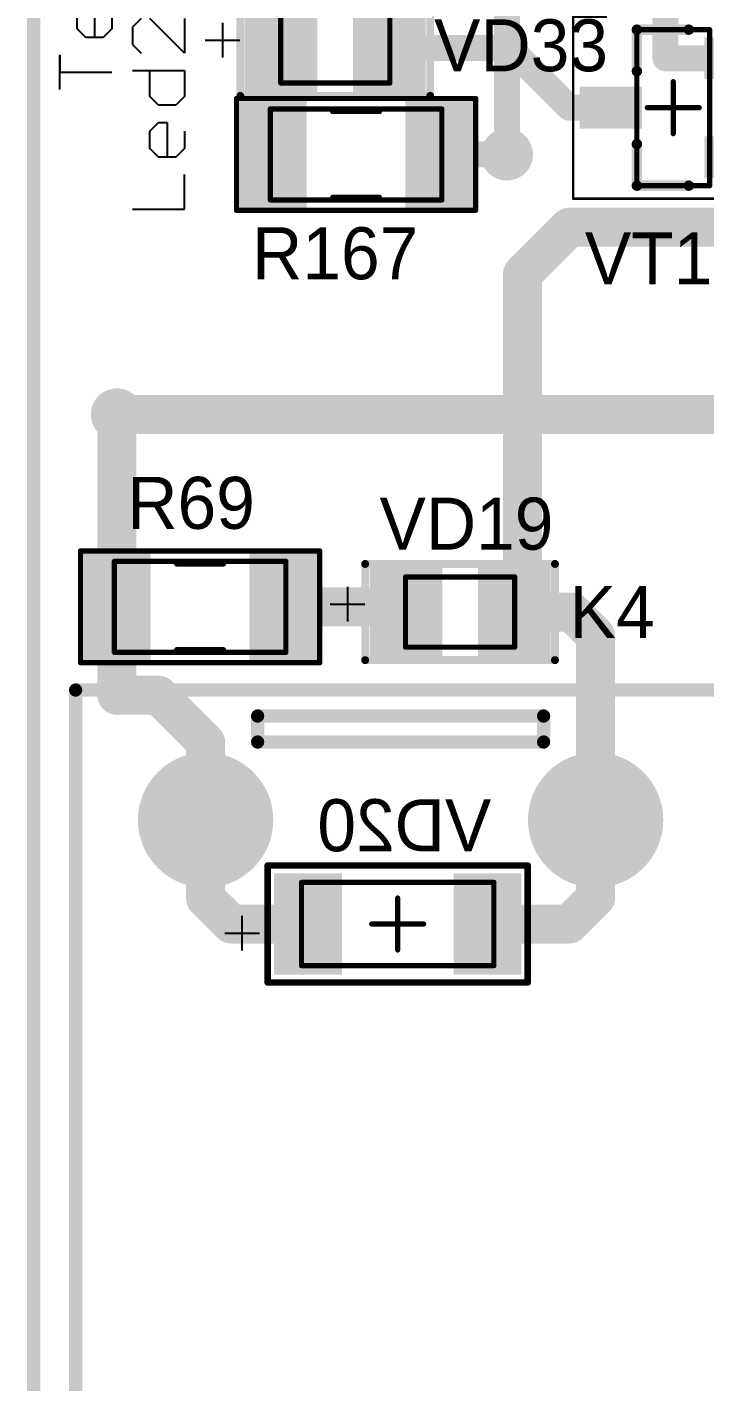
# Model space of a CAD drawing. Header units: millimetres. Extents: x 29 to 180, y 30 to 200.
# Drawn here: x 29.87 to 42.91, y 63.19 to 89.25 of the extents above; entities that cross this region are included whole.
import ezdxf

# ---------------------------------------------------------------- set-up
doc = ezdxf.new("R2010")
doc.units = ezdxf.units.MM
for name, color, linetype in [('BottomLayer', 5, 'Continuous'), ('BottomOverlay', 54, 'Continuous'), ('BottomPaste', 16, 'Continuous'), ('BottomSolder', 6, 'Continuous'), ('Mechanical1', 6, 'Continuous'), ('Mechanical13', 56, 'Continuous'), ('Mechanical15', 56, 'Continuous'), ('MultiLayer', 9, 'Continuous'), ('PadHoleLayer', 156, 'Continuous'), ('TopLayer', 1, 'Continuous'), ('TopOverlay', 2, 'Continuous'), ('TopPaste', 8, 'Continuous'), ('TopSolder', 216, 'Continuous'), ('ViaHoleLayer', 16, 'Continuous')]:
    doc.layers.add(name, color=color, linetype=linetype)

# ---------------------------------------------------------------- blocks, each defined once
blk = doc.blocks.new('G2RL_402')
at = {"layer": 'BottomLayer', "const_width": 1.20000014}
for points in [[(-25.5999996, 0, 1), (-24.400002, 0, 1)], [(-25.5999996, -7.500000239999999, 1), (-24.400002, -7.500000239999999, 1)]]:
    blk.add_lwpolyline(points, format="xyb", close=True, dxfattribs=at)
at = {"layer": 'BottomSolder', "const_width": 1.30160014}
for points in [[(-25.6507996, 0, 1), (-24.349202, 0, 1)], [(-25.6507996, -7.500000239999999, 1), (-24.349202, -7.500000239999999, 1)]]:
    blk.add_lwpolyline(points, format="xyb", close=True, dxfattribs=at)
at = {"layer": 'Mechanical13', "const_width": 0.254}
for points in [[(-27.50000088, -10.00000032), (-27.50000088, 2.50000008)], [(1.49999954, -10.00000032), (-27.50000088, -10.00000032)]]:
    blk.add_lwpolyline(points, dxfattribs=at)
at = {"layer": 'Mechanical13', "const_width": 0.127}
blk.add_lwpolyline([(-27.56350088, -10.00000032, 1), (-27.43650088, -10.00000032, 1)], format="xyb", close=True, dxfattribs=at)
blk.add_lwpolyline([(-27.56350088, -10.00000032, 1), (-27.43650088, -10.00000032, 1)], format="xyb", close=True, dxfattribs=at)
at = {"layer": 'MultiLayer', "const_width": 1.20000014}
blk.add_lwpolyline([(-25.5999996, -7.500000239999999, 1), (-24.400002, -7.500000239999999, 1)], format="xyb", close=True, dxfattribs=at)
at = {"layer": 'PadHoleLayer', "const_width": 0.6499986999999999}
for points in [[(-25.32500142, 0, 1), (-24.67500018, 0, 1)], [(-25.32500142, -7.500000239999999, 1), (-24.67500018, -7.500000239999999, 1)]]:
    blk.add_lwpolyline(points, format="xyb", close=True, dxfattribs=at)
at = {"layer": 'TopLayer', "const_width": 1.20000014}
for points in [[(-25.5999996, 0, 1), (-24.400002, 0, 1)], [(-25.5999996, -7.500000239999999, 1), (-24.400002, -7.500000239999999, 1)]]:
    blk.add_lwpolyline(points, format="xyb", close=True, dxfattribs=at)
at = {"layer": 'TopOverlay', "const_width": 0.254}
for points in [[(-27.50000088, -10.00000032), (-27.50000088, 2.50000008)], [(-26.50000034, -1.00000054), (-26.99999934, -1.00000054)], [(-26.99999934, -6.4999997), (-26.99999934, -1.00000054)], [(-26.50000034, -6.4999997), (-26.50000034, -1.00000054)], [(-26.50000034, -6.4999997), (-26.99999934, -6.4999997)], [(1.49999954, -10.00000032), (-27.50000088, -10.00000032)]]:
    blk.add_lwpolyline(points, dxfattribs=at)
at = {"layer": 'TopOverlay', "const_width": 0.127}
for points in [[(-27.06349934, -1.00000054, 1), (-26.93649934, -1.00000054, 1)], [(-27.06349934, -1.00000054, 1), (-26.93649934, -1.00000054, 1)], [(-26.56350034, -1.00000054, 1), (-26.43650034, -1.00000054, 1)], [(-26.56350034, -1.00000054, 1), (-26.43650034, -1.00000054, 1)], [(-27.06349934, -6.4999997, 1), (-26.93649934, -6.4999997, 1)], [(-27.06349934, -6.4999997, 1), (-26.93649934, -6.4999997, 1)], [(-26.56350034, -6.4999997, 1), (-26.43650034, -6.4999997, 1)], [(-26.56350034, -6.4999997, 1), (-26.43650034, -6.4999997, 1)], [(-27.56350088, -10.00000032, 1), (-27.43650088, -10.00000032, 1)], [(-27.56350088, -10.00000032, 1), (-27.43650088, -10.00000032, 1)]]:
    blk.add_lwpolyline(points, format="xyb", close=True, dxfattribs=at)
at = {"layer": 'TopSolder', "const_width": 1.30160014}
for points in [[(-25.6507996, 0, 1), (-24.349202, 0, 1)], [(-25.6507996, -7.500000239999999, 1), (-24.349202, -7.500000239999999, 1)]]:
    blk.add_lwpolyline(points, format="xyb", close=True, dxfattribs=at)
blk = doc.blocks.new('SMD_R_1206_479')
at = {"layer": 'Mechanical13', "const_width": 0.0999998}
for points in [[(-1.64999924, 0.8749995199999999), (1.65000178, 0.8749995199999999)], [(-1.64999924, -0.8749995199999999), (-1.64999924, 0.8749995199999999)], [(1.65000178, -0.8749995199999999), (1.65000178, 0.8749995199999999)], [(-1.64999924, -0.8749995199999999), (1.65000178, -0.8749995199999999)]]:
    blk.add_lwpolyline(points, dxfattribs=at)
at = {"layer": 'Mechanical13', "const_width": 0.0499999}
for points in [[(-1.67499792, 0.8749995199999999, 1), (-1.62500056, 0.8749995199999999, 1)], [(-1.67499792, 0.8749995199999999, 1), (-1.62500056, 0.8749995199999999, 1)], [(1.6250031, 0.8749995199999999, 1), (1.67500046, 0.8749995199999999, 1)], [(1.6250031, 0.8749995199999999, 1), (1.67500046, 0.8749995199999999, 1)], [(-1.67499792, -0.8749995199999999, 1), (-1.62500056, -0.8749995199999999, 1)], [(-1.67499792, -0.8749995199999999, 1), (-1.62500056, -0.8749995199999999, 1)], [(1.6250031, -0.8749995199999999, 1), (1.67500046, -0.8749995199999999, 1)], [(1.6250031, -0.8749995199999999, 1), (1.67500046, -0.8749995199999999, 1)]]:
    blk.add_lwpolyline(points, format="xyb", close=True, dxfattribs=at)
at = {"layer": 'Mechanical15', "const_width": 0.0499999}
for points in [[(-2.32499916, 1.07499912), (2.30000048, 1.07499912)], [(-2.32499916, -1.07499912), (-2.32499916, 1.07499912)], [(2.30000048, -1.07499912), (2.30000048, 1.07499912)], [(-2.32499916, -1.07499912), (2.30000048, -1.07499912)]]:
    blk.add_lwpolyline(points, dxfattribs=at)
at = {"layer": 'Mechanical15', "const_width": 0.02499868}
for points in [[(-2.3374985, 1.07499912, 1), (-2.31249982, 1.07499912, 1)], [(-2.3374985, 1.07499912, 1), (-2.31249982, 1.07499912, 1)], [(2.28750114, 1.07499912, 1), (2.31249982, 1.07499912, 1)], [(2.28750114, 1.07499912, 1), (2.31249982, 1.07499912, 1)], [(-2.3374985, -1.07499912, 1), (-2.31249982, -1.07499912, 1)], [(-2.3374985, -1.07499912, 1), (-2.31249982, -1.07499912, 1)], [(2.28750114, -1.07499912, 1), (2.31249982, -1.07499912, 1)], [(2.28750114, -1.07499912, 1), (2.31249982, -1.07499912, 1)]]:
    blk.add_lwpolyline(points, format="xyb", close=True, dxfattribs=at)
at = {"layer": 'TopLayer'}
for points in [[(-1.05000044, -0.9249994199999999), (-1.05000044, 0.9249994199999999), (-2.14999824, -0.9249994199999999), (-2.14999824, 0.9249994199999999)], [(2.15000078, -0.9249994199999999), (2.15000078, 0.9249994199999999), (1.05000298, -0.9249994199999999), (1.05000298, 0.9249994199999999)]]:
    blk.add_solid(points, dxfattribs=at)
at = {"layer": 'TopOverlay', "const_width": 0.0999998}
for points in [[(-2.30000048, 1.07499912), (2.30000048, 1.07499912)], [(-2.30000048, -1.07499912), (-2.30000048, 1.07499912)], [(2.30000048, -1.07499912), (2.30000048, 1.07499912)], [(-0.4499991, 0.8249996199999999), (0.45000164, 0.8249996199999999)], [(-0.4499991, -0.8249996199999999), (0.45000164, -0.8249996199999999)], [(-2.30000048, -1.07499912), (2.30000048, -1.07499912)]]:
    blk.add_lwpolyline(points, dxfattribs=at)
at = {"layer": 'TopOverlay', "const_width": 0.0499999}
for points in [[(-2.32499916, 1.07499912, 1), (-2.2750018, 1.07499912, 1)], [(-2.32499916, 1.07499912, 1), (-2.2750018, 1.07499912, 1)], [(2.2750018, 1.07499912, 1), (2.32499916, 1.07499912, 1)], [(2.2750018, 1.07499912, 1), (2.32499916, 1.07499912, 1)], [(-0.47499778, 0.8249996199999999, 1), (-0.42500042, 0.8249996199999999, 1)], [(0.42500296, 0.8249996199999999, 1), (0.47500032, 0.8249996199999999, 1)], [(-0.47499778, -0.8249996199999999, 1), (-0.42500042, -0.8249996199999999, 1)], [(0.42500296, -0.8249996199999999, 1), (0.47500032, -0.8249996199999999, 1)], [(-2.32499916, -1.07499912, 1), (-2.2750018, -1.07499912, 1)], [(-2.32499916, -1.07499912, 1), (-2.2750018, -1.07499912, 1)], [(2.2750018, -1.07499912, 1), (2.32499916, -1.07499912, 1)], [(2.2750018, -1.07499912, 1), (2.32499916, -1.07499912, 1)]]:
    blk.add_lwpolyline(points, format="xyb", close=True, dxfattribs=at)
at = {"layer": 'TopPaste'}
for points in [[(-1.05000044, -0.9249994199999999), (-1.05000044, 0.9249994199999999), (-2.14999824, -0.9249994199999999), (-2.14999824, 0.9249994199999999)], [(2.15000078, -0.9249994199999999), (2.15000078, 0.9249994199999999), (1.05000298, -0.9249994199999999), (1.05000298, 0.9249994199999999)]]:
    blk.add_solid(points, dxfattribs=at)
at = {"layer": 'TopSolder'}
for points in [[(-0.9484004399999999, -1.02659942), (-0.9484004399999999, 1.02659942), (-2.25159824, -1.02659942), (-2.25159824, 1.02659942)], [(2.25160078, -1.02659942), (2.25160078, 1.02659942), (0.9484029799999999, -1.02659942), (0.9484029799999999, 1.02659942)]]:
    blk.add_solid(points, dxfattribs=at)
blk = doc.blocks.new('SMD_R_1206_535')
at = {"layer": 'Mechanical13', "const_width": 0.0999998}
for points in [[(-1.64999924, 0.8749995199999999), (1.65000178, 0.8749995199999999)], [(-1.64999924, -0.8749995199999999), (-1.64999924, 0.8749995199999999)], [(1.65000178, -0.8749995199999999), (1.65000178, 0.8749995199999999)], [(-1.64999924, -0.8749995199999999), (1.65000178, -0.8749995199999999)]]:
    blk.add_lwpolyline(points, dxfattribs=at)
at = {"layer": 'Mechanical13', "const_width": 0.0499999}
for points in [[(-1.67499792, 0.8749995199999999, 1), (-1.62500056, 0.8749995199999999, 1)], [(-1.67499792, 0.8749995199999999, 1), (-1.62500056, 0.8749995199999999, 1)], [(1.6250031, 0.8749995199999999, 1), (1.67500046, 0.8749995199999999, 1)], [(1.6250031, 0.8749995199999999, 1), (1.67500046, 0.8749995199999999, 1)], [(-1.67499792, -0.8749995199999999, 1), (-1.62500056, -0.8749995199999999, 1)], [(-1.67499792, -0.8749995199999999, 1), (-1.62500056, -0.8749995199999999, 1)], [(1.6250031, -0.8749995199999999, 1), (1.67500046, -0.8749995199999999, 1)], [(1.6250031, -0.8749995199999999, 1), (1.67500046, -0.8749995199999999, 1)]]:
    blk.add_lwpolyline(points, format="xyb", close=True, dxfattribs=at)
at = {"layer": 'Mechanical15', "const_width": 0.0499999}
for points in [[(-2.32499916, 1.07499912), (2.30000048, 1.07499912)], [(-2.32499916, -1.07499912), (-2.32499916, 1.07499912)], [(2.30000048, -1.07499912), (2.30000048, 1.07499912)], [(-2.32499916, -1.07499912), (2.30000048, -1.07499912)]]:
    blk.add_lwpolyline(points, dxfattribs=at)
at = {"layer": 'Mechanical15', "const_width": 0.02499868}
for points in [[(-2.3374985, 1.07499912, 1), (-2.31249982, 1.07499912, 1)], [(-2.3374985, 1.07499912, 1), (-2.31249982, 1.07499912, 1)], [(2.28750114, 1.07499912, 1), (2.31249982, 1.07499912, 1)], [(2.28750114, 1.07499912, 1), (2.31249982, 1.07499912, 1)], [(-2.3374985, -1.07499912, 1), (-2.31249982, -1.07499912, 1)], [(-2.3374985, -1.07499912, 1), (-2.31249982, -1.07499912, 1)], [(2.28750114, -1.07499912, 1), (2.31249982, -1.07499912, 1)], [(2.28750114, -1.07499912, 1), (2.31249982, -1.07499912, 1)]]:
    blk.add_lwpolyline(points, format="xyb", close=True, dxfattribs=at)
at = {"layer": 'TopLayer'}
for points in [[(-1.05000044, -0.9249994199999999), (-1.05000044, 0.9249994199999999), (-2.14999824, -0.9249994199999999), (-2.14999824, 0.9249994199999999)], [(2.15000078, -0.9249994199999999), (2.15000078, 0.9249994199999999), (1.05000298, -0.9249994199999999), (1.05000298, 0.9249994199999999)]]:
    blk.add_solid(points, dxfattribs=at)
at = {"layer": 'TopOverlay', "const_width": 0.0999998}
for points in [[(-2.30000048, 1.07499912), (2.30000048, 1.07499912)], [(-2.30000048, -1.07499912), (-2.30000048, 1.07499912)], [(2.30000048, -1.07499912), (2.30000048, 1.07499912)], [(-0.4499991, 0.8249996199999999), (0.45000164, 0.8249996199999999)], [(-0.4499991, -0.8249996199999999), (0.45000164, -0.8249996199999999)], [(-2.30000048, -1.07499912), (2.30000048, -1.07499912)]]:
    blk.add_lwpolyline(points, dxfattribs=at)
at = {"layer": 'TopOverlay', "const_width": 0.0499999}
for points in [[(-2.32499916, 1.07499912, 1), (-2.2750018, 1.07499912, 1)], [(-2.32499916, 1.07499912, 1), (-2.2750018, 1.07499912, 1)], [(2.2750018, 1.07499912, 1), (2.32499916, 1.07499912, 1)], [(2.2750018, 1.07499912, 1), (2.32499916, 1.07499912, 1)], [(-0.47499778, 0.8249996199999999, 1), (-0.42500042, 0.8249996199999999, 1)], [(0.42500296, 0.8249996199999999, 1), (0.47500032, 0.8249996199999999, 1)], [(-0.47499778, -0.8249996199999999, 1), (-0.42500042, -0.8249996199999999, 1)], [(0.42500296, -0.8249996199999999, 1), (0.47500032, -0.8249996199999999, 1)], [(-2.32499916, -1.07499912, 1), (-2.2750018, -1.07499912, 1)], [(-2.32499916, -1.07499912, 1), (-2.2750018, -1.07499912, 1)], [(2.2750018, -1.07499912, 1), (2.32499916, -1.07499912, 1)], [(2.2750018, -1.07499912, 1), (2.32499916, -1.07499912, 1)]]:
    blk.add_lwpolyline(points, format="xyb", close=True, dxfattribs=at)
at = {"layer": 'TopPaste'}
for points in [[(-1.05000044, -0.9249994199999999), (-1.05000044, 0.9249994199999999), (-2.14999824, -0.9249994199999999), (-2.14999824, 0.9249994199999999)], [(2.15000078, -0.9249994199999999), (2.15000078, 0.9249994199999999), (1.05000298, -0.9249994199999999), (1.05000298, 0.9249994199999999)]]:
    blk.add_solid(points, dxfattribs=at)
at = {"layer": 'TopSolder'}
for points in [[(-0.9484004399999999, -1.02659942), (-0.9484004399999999, 1.02659942), (-2.25159824, -1.02659942), (-2.25159824, 1.02659942)], [(2.25160078, -1.02659942), (2.25160078, 1.02659942), (0.9484029799999999, -1.02659942), (0.9484029799999999, 1.02659942)]]:
    blk.add_solid(points, dxfattribs=at)
blk = doc.blocks.new('SMD_LED_LL_GREEN_547')
at = {"layer": 'Mechanical13', "const_width": 0.0999998}
for points in [[(-1.05000044, 0.67499992), (1.05000044, 0.67499992)], [(-1.05000044, -0.67499992), (-1.05000044, 0.67499992)], [(1.05000044, -0.67499992), (1.05000044, 0.67499992)], [(-1.05000044, -0.67499992), (1.05000044, -0.67499992)]]:
    blk.add_lwpolyline(points, dxfattribs=at)
at = {"layer": 'Mechanical13', "const_width": 0.0499999}
for points in [[(-1.07499912, 0.67499992, 1), (-1.02500176, 0.67499992, 1)], [(-1.07499912, 0.67499992, 1), (-1.02500176, 0.67499992, 1)], [(1.02500176, 0.67499992, 1), (1.07499912, 0.67499992, 1)], [(1.02500176, 0.67499992, 1), (1.07499912, 0.67499992, 1)], [(-1.07499912, -0.67499992, 1), (-1.02500176, -0.67499992, 1)], [(-1.07499912, -0.67499992, 1), (-1.02500176, -0.67499992, 1)], [(1.02500176, -0.67499992, 1), (1.07499912, -0.67499992, 1)], [(1.02500176, -0.67499992, 1), (1.07499912, -0.67499992, 1)]]:
    blk.add_lwpolyline(points, format="xyb", close=True, dxfattribs=at)
at = {"layer": 'TopLayer'}
for points in [[(-0.4445, -0.7493), (-0.4445, 0.7493), (-1.6383, -0.7493), (-1.6383, 0.7493)], [(1.6383, -0.7493), (1.6383, 0.7493), (0.4445, -0.7493), (0.4445, 0.7493)]]:
    blk.add_solid(points, dxfattribs=at)
at = {"layer": 'TopOverlay'}
for p, q in [((-2.16677494, 0.48306482), (-2.16677494, -0.18338546)), ((-2.50000008, 0.14983968), (-1.8335498, 0.14983968))]:
    blk.add_line(p, q, dxfattribs=at)
at = {"layer": 'TopOverlay', "const_width": 0.1524}
for points in [[(-1.82500016, -0.9249994199999999), (-1.82500016, 0.9249994199999999)], [(-1.82500016, 0.9249994199999999), (1.82500016, 0.9249994199999999)], [(1.82500016, -0.9249994199999999), (1.82500016, 0.9249994199999999)], [(-1.82500016, -0.9249994199999999), (1.82500016, -0.9249994199999999)]]:
    blk.add_lwpolyline(points, dxfattribs=at)
at = {"layer": 'TopOverlay', "const_width": 0.07619999999999999}
for points in [[(-1.86310016, 0.9249994199999999, 1), (-1.78690016, 0.9249994199999999, 1)], [(-1.86310016, 0.9249994199999999, 1), (-1.78690016, 0.9249994199999999, 1)], [(1.78690016, 0.9249994199999999, 1), (1.86310016, 0.9249994199999999, 1)], [(1.78690016, 0.9249994199999999, 1), (1.86310016, 0.9249994199999999, 1)], [(-1.86310016, -0.9249994199999999, 1), (-1.78690016, -0.9249994199999999, 1)], [(-1.86310016, -0.9249994199999999, 1), (-1.78690016, -0.9249994199999999, 1)], [(1.78690016, -0.9249994199999999, 1), (1.86310016, -0.9249994199999999, 1)], [(1.78690016, -0.9249994199999999, 1), (1.86310016, -0.9249994199999999, 1)]]:
    blk.add_lwpolyline(points, format="xyb", close=True, dxfattribs=at)
at = {"layer": 'TopPaste'}
for points in [[(-0.4445, -0.7493), (-0.4445, 0.7493), (-1.6383, -0.7493), (-1.6383, 0.7493)], [(1.6383, -0.7493), (1.6383, 0.7493), (0.4445, -0.7493), (0.4445, 0.7493)]]:
    blk.add_solid(points, dxfattribs=at)
at = {"layer": 'TopSolder'}
for points in [[(-0.3429, -0.8509), (-0.3429, 0.8509), (-1.7399, -0.8509), (-1.7399, 0.8509)], [(1.7399, -0.8509), (1.7399, 0.8509), (0.3429, -0.8509), (0.3429, 0.8509)]]:
    blk.add_solid(points, dxfattribs=at)
blk = doc.blocks.new('SMD_LED_LL_GREEN_562')
at = {"layer": 'Mechanical13', "const_width": 0.0999998}
for points in [[(-1.05000044, 0.67499992), (1.05000044, 0.67499992)], [(-1.05000044, -0.67499992), (-1.05000044, 0.67499992)], [(1.05000044, -0.67499992), (1.05000044, 0.67499992)], [(-1.05000044, -0.67499992), (1.05000044, -0.67499992)]]:
    blk.add_lwpolyline(points, dxfattribs=at)
at = {"layer": 'Mechanical13', "const_width": 0.0499999}
for points in [[(-1.07499912, 0.67499992, 1), (-1.02500176, 0.67499992, 1)], [(-1.07499912, 0.67499992, 1), (-1.02500176, 0.67499992, 1)], [(1.02500176, 0.67499992, 1), (1.07499912, 0.67499992, 1)], [(1.02500176, 0.67499992, 1), (1.07499912, 0.67499992, 1)], [(-1.07499912, -0.67499992, 1), (-1.02500176, -0.67499992, 1)], [(-1.07499912, -0.67499992, 1), (-1.02500176, -0.67499992, 1)], [(1.02500176, -0.67499992, 1), (1.07499912, -0.67499992, 1)], [(1.02500176, -0.67499992, 1), (1.07499912, -0.67499992, 1)]]:
    blk.add_lwpolyline(points, format="xyb", close=True, dxfattribs=at)
at = {"layer": 'TopLayer'}
for points in [[(-0.4445, -0.7493), (-0.4445, 0.7493), (-1.6383, -0.7493), (-1.6383, 0.7493)], [(1.6383, -0.7493), (1.6383, 0.7493), (0.4445, -0.7493), (0.4445, 0.7493)]]:
    blk.add_solid(points, dxfattribs=at)
at = {"layer": 'TopOverlay'}
for p, q in [((-2.16677494, 0.48306482), (-2.16677494, -0.18338546)), ((-2.50000008, 0.14983968), (-1.8335498, 0.14983968))]:
    blk.add_line(p, q, dxfattribs=at)
at = {"layer": 'TopOverlay', "const_width": 0.1524}
for points in [[(-1.82500016, -0.9249994199999999), (-1.82500016, 0.9249994199999999)], [(-1.82500016, 0.9249994199999999), (1.82500016, 0.9249994199999999)], [(1.82500016, -0.9249994199999999), (1.82500016, 0.9249994199999999)], [(-1.82500016, -0.9249994199999999), (1.82500016, -0.9249994199999999)]]:
    blk.add_lwpolyline(points, dxfattribs=at)
at = {"layer": 'TopOverlay', "const_width": 0.07619999999999999}
for points in [[(-1.86310016, 0.9249994199999999, 1), (-1.78690016, 0.9249994199999999, 1)], [(-1.86310016, 0.9249994199999999, 1), (-1.78690016, 0.9249994199999999, 1)], [(1.78690016, 0.9249994199999999, 1), (1.86310016, 0.9249994199999999, 1)], [(1.78690016, 0.9249994199999999, 1), (1.86310016, 0.9249994199999999, 1)], [(-1.86310016, -0.9249994199999999, 1), (-1.78690016, -0.9249994199999999, 1)], [(-1.86310016, -0.9249994199999999, 1), (-1.78690016, -0.9249994199999999, 1)], [(1.78690016, -0.9249994199999999, 1), (1.86310016, -0.9249994199999999, 1)], [(1.78690016, -0.9249994199999999, 1), (1.86310016, -0.9249994199999999, 1)]]:
    blk.add_lwpolyline(points, format="xyb", close=True, dxfattribs=at)
at = {"layer": 'TopPaste'}
for points in [[(-0.4445, -0.7493), (-0.4445, 0.7493), (-1.6383, -0.7493), (-1.6383, 0.7493)], [(1.6383, -0.7493), (1.6383, 0.7493), (0.4445, -0.7493), (0.4445, 0.7493)]]:
    blk.add_solid(points, dxfattribs=at)
at = {"layer": 'TopSolder'}
for points in [[(-0.3429, -0.8509), (-0.3429, 0.8509), (-1.7399, -0.8509), (-1.7399, 0.8509)], [(1.7399, -0.8509), (1.7399, 0.8509), (0.3429, -0.8509), (0.3429, 0.8509)]]:
    blk.add_solid(points, dxfattribs=at)
blk = doc.blocks.new('SOD80C_B_563')
at = {"layer": 'BottomLayer'}
for points in [[(-2.27499926, 0.8749995199999999), (-2.27499926, -0.8749995199999999), (-1.17500146, 0.8749995199999999), (-1.17500146, -0.8749995199999999)], [(1.17500146, 0.8749995199999999), (1.17500146, -0.8749995199999999), (2.27499926, 0.8749995199999999), (2.27499926, -0.8749995199999999)]]:
    blk.add_solid(points, dxfattribs=at)
at = {"layer": 'BottomOverlay'}
for p, q in [((2.99177456, 0.5080635), (2.99177456, -0.15838678)), ((3.3249997, 0.17483836), (2.65854942, 0.17483836))]:
    blk.add_line(p, q, dxfattribs=at)
at = {"layer": 'BottomOverlay', "const_width": 0.127}
for points in [[(2.50000008, 1.12499902), (-2.50000008, 1.12499902)], [(-2.50000008, 1.12499902), (-2.50000008, -1.12499902)], [(2.50000008, 1.12499902), (2.50000008, -1.12499902)], [(2.50000008, -1.12499902), (-2.50000008, -1.12499902)]]:
    blk.add_lwpolyline(points, dxfattribs=at)
at = {"layer": 'BottomOverlay', "const_width": 0.0635}
for points in [[(-2.53175008, 1.12499902, 1), (-2.46825008, 1.12499902, 1)], [(-2.53175008, 1.12499902, 1), (-2.46825008, 1.12499902, 1)], [(2.46825008, 1.12499902, 1), (2.53175008, 1.12499902, 1)], [(2.46825008, 1.12499902, 1), (2.53175008, 1.12499902, 1)], [(-2.53175008, -1.12499902, 1), (-2.46825008, -1.12499902, 1)], [(-2.53175008, -1.12499902, 1), (-2.46825008, -1.12499902, 1)], [(2.46825008, -1.12499902, 1), (2.53175008, -1.12499902, 1)], [(2.46825008, -1.12499902, 1), (2.53175008, -1.12499902, 1)]]:
    blk.add_lwpolyline(points, format="xyb", close=True, dxfattribs=at)
at = {"layer": 'BottomPaste'}
for points in [[(-2.27499926, 0.8749995199999999), (-2.27499926, -0.8749995199999999), (-1.17500146, 0.8749995199999999), (-1.17500146, -0.8749995199999999)], [(1.17500146, 0.8749995199999999), (1.17500146, -0.8749995199999999), (2.27499926, 0.8749995199999999), (2.27499926, -0.8749995199999999)]]:
    blk.add_solid(points, dxfattribs=at)
at = {"layer": 'BottomSolder'}
for points in [[(-2.37659926, 0.9765995199999999), (-2.37659926, -0.9765995199999999), (-1.07340146, 0.9765995199999999), (-1.07340146, -0.9765995199999999)], [(1.07340146, 0.9765995199999999), (1.07340146, -0.9765995199999999), (2.37659926, 0.9765995199999999), (2.37659926, -0.9765995199999999)]]:
    blk.add_solid(points, dxfattribs=at)
at = {"layer": 'Mechanical13', "const_width": 0.0999998}
for points in [[(1.84999884, 0.80000094), (-1.85000138, 0.80000094)], [(-1.85000138, 0.80000094), (-1.85000138, -0.7999984)], [(1.84999884, 0.80000094), (1.84999884, -0.7999984)], [(1.84999884, -0.7999984), (-1.85000138, -0.7999984)]]:
    blk.add_lwpolyline(points, dxfattribs=at)
at = {"layer": 'Mechanical13', "const_width": 0.0499999}
for points in [[(-1.87500006, 0.80000094, 1), (-1.8250027, 0.80000094, 1)], [(-1.87500006, 0.80000094, 1), (-1.8250027, 0.80000094, 1)], [(1.82500016, 0.80000094, 1), (1.87499752, 0.80000094, 1)], [(1.82500016, 0.80000094, 1), (1.87499752, 0.80000094, 1)], [(-1.87500006, -0.7999984, 1), (-1.8250027, -0.7999984, 1)], [(-1.87500006, -0.7999984, 1), (-1.8250027, -0.7999984, 1)], [(1.82500016, -0.7999984, 1), (1.87499752, -0.7999984, 1)], [(1.82500016, -0.7999984, 1), (1.87499752, -0.7999984, 1)]]:
    blk.add_lwpolyline(points, format="xyb", close=True, dxfattribs=at)
at = {"layer": 'Mechanical15'}
for points, const_width in [([(2.50000008, 1.12500156), (-2.50000008, 1.12500156)], 0.0499999), ([(-2.50000008, 1.12500156), (-2.50000008, -1.12499902)], 0.0499999), ([(2.50000008, 1.12500156), (2.50000008, -1.12499902)], 0.0499999), ([(0, 0.50000154), (0, -0.499999)], 0.0999998), ([(0.499999, 0), (-0.50000154, 0)], 0.0999998), ([(2.50000008, -1.12499902), (-2.50000008, -1.12499902)], 0.0499999)]:
    blk.add_lwpolyline(points, dxfattribs=dict(at, const_width=const_width))
for points, const_width in [([(-2.51249942, 1.12500156, 1), (-2.48750074, 1.12500156, 1)], 0.02499868), ([(-2.51249942, 1.12500156, 1), (-2.48750074, 1.12500156, 1)], 0.02499868), ([(2.48750074, 1.12500156, 1), (2.51249942, 1.12500156, 1)], 0.02499868), ([(2.48750074, 1.12500156, 1), (2.51249942, 1.12500156, 1)], 0.02499868), ([(-0.02499868, 0.50000154, 1), (0.02499868, 0.50000154, 1)], 0.0499999), ([(-0.52500022, 0, 1), (-0.47500286, 0, 1)], 0.0499999), ([(0.47500032, 0, 1), (0.52499768, 0, 1)], 0.0499999), ([(-0.02499868, -0.499999, 1), (0.02499868, -0.499999, 1)], 0.0499999), ([(-2.51249942, -1.12499902, 1), (-2.48750074, -1.12499902, 1)], 0.02499868), ([(-2.51249942, -1.12499902, 1), (-2.48750074, -1.12499902, 1)], 0.02499868), ([(2.48750074, -1.12499902, 1), (2.51249942, -1.12499902, 1)], 0.02499868), ([(2.48750074, -1.12499902, 1), (2.51249942, -1.12499902, 1)], 0.02499868)]:
    blk.add_lwpolyline(points, format="xyb", close=True, dxfattribs=dict(at, const_width=const_width))
blk = doc.blocks.new('SOT23_3_580')
at = {"layer": 'Mechanical13', "const_width": 0.0999998}
for points in [[(0.6999985999999999, 1.49999954), (-0.7000011399999999, 1.49999954)], [(-0.7000011399999999, 1.49999954), (-0.7000011399999999, -1.49999954)], [(0.6999985999999999, 1.49999954), (0.6999985999999999, -1.49999954)], [(0.6999985999999999, -1.49999954), (-0.7000011399999999, -1.49999954)]]:
    blk.add_lwpolyline(points, dxfattribs=at)
at = {"layer": 'Mechanical13', "const_width": 0.0499999}
for points in [[(-0.72499982, 1.49999954, 1), (-0.67500246, 1.49999954, 1)], [(-0.72499982, 1.49999954, 1), (-0.67500246, 1.49999954, 1)], [(0.67499992, 1.49999954, 1), (0.72499728, 1.49999954, 1)], [(0.67499992, 1.49999954, 1), (0.72499728, 1.49999954, 1)], [(-0.72499982, -1.49999954, 1), (-0.67500246, -1.49999954, 1)], [(-0.72499982, -1.49999954, 1), (-0.67500246, -1.49999954, 1)], [(0.67499992, -1.49999954, 1), (0.72499728, -1.49999954, 1)], [(0.67499992, -1.49999954, 1), (0.72499728, -1.49999954, 1)]]:
    blk.add_lwpolyline(points, format="xyb", close=True, dxfattribs=at)
at = {"layer": 'Mechanical15'}
for points, const_width in [([(1.92499996, 1.75000158), (-1.92499996, 1.75000158)], 0.0499999), ([(-1.92499996, 1.75000158), (-1.92499996, -1.74999904)], 0.0499999), ([(1.92499996, 1.75000158), (1.92499996, -1.74999904)], 0.0499999), ([(0, 0.50000154), (0, -0.499999)], 0.0999998), ([(0.499999, 0), (-0.499999, 0)], 0.0999998), ([(1.92499996, -1.74999904), (-1.92499996, -1.74999904)], 0.0499999)]:
    blk.add_lwpolyline(points, dxfattribs=dict(at, const_width=const_width))
for points, const_width in [([(-1.9374993, 1.75000158, 1), (-1.91250062, 1.75000158, 1)], 0.02499868), ([(-1.9374993, 1.75000158, 1), (-1.91250062, 1.75000158, 1)], 0.02499868), ([(1.91250062, 1.75000158, 1), (1.9374993, 1.75000158, 1)], 0.02499868), ([(1.91250062, 1.75000158, 1), (1.9374993, 1.75000158, 1)], 0.02499868), ([(-0.02499868, 0.50000154, 1), (0.02499868, 0.50000154, 1)], 0.0499999), ([(-0.52499768, 0, 1), (-0.47500032, 0, 1)], 0.0499999), ([(0.47500032, 0, 1), (0.52499768, 0, 1)], 0.0499999), ([(-0.02499868, -0.499999, 1), (0.02499868, -0.499999, 1)], 0.0499999), ([(-1.9374993, -1.74999904, 1), (-1.91250062, -1.74999904, 1)], 0.02499868), ([(-1.9374993, -1.74999904, 1), (-1.91250062, -1.74999904, 1)], 0.02499868), ([(1.91250062, -1.74999904, 1), (1.9374993, -1.74999904, 1)], 0.02499868), ([(1.91250062, -1.74999904, 1), (1.9374993, -1.74999904, 1)], 0.02499868)]:
    blk.add_lwpolyline(points, format="xyb", close=True, dxfattribs=dict(at, const_width=const_width))
at = {"layer": 'TopLayer'}
for points in [[(-0.7000011399999999, 0.6500012399999999), (-0.7000011399999999, 1.25000004), (-1.69999914, 0.6500012399999999), (-1.69999914, 1.25000004)], [(1.69999914, -0.2999994), (1.69999914, 0.2999994), (0.7000011399999999, -0.2999994), (0.7000011399999999, 0.2999994)], [(-0.7000011399999999, -1.2499975), (-0.7000011399999999, -0.6499986999999999), (-1.69999914, -1.2499975), (-1.69999914, -0.6499986999999999)]]:
    blk.add_solid(points, dxfattribs=at)
at = {"layer": 'TopOverlay'}
for points, const_width in [([(-1.07499912, 1.80000148, 1), (-1.32500116, 1.80000148, 1)], 0.2499995), ([(-1.3875004, 1.80000148, 1), (-1.26250192, 1.80000148, 1)], 0.12499848), ([(-1.13749836, 1.80000148, 1), (-1.01249988, 1.80000148, 1)], 0.12499848), ([(-0.3499993, 1.49999954, 1), (-0.2499995, 1.49999954, 1)], 0.0999998), ([(0.6499986999999999, 1.49999954, 1), (0.7499985, 1.49999954, 1)], 0.0999998), ([(0.6499986999999999, 1.49999954, 1), (0.7499985, 1.49999954, 1)], 0.0999998), ([(0.6499986999999999, 0.7000011399999999, 1), (0.7499985, 0.7000011399999999, 1)], 0.0999998), ([(0.6499986999999999, -0.6999985999999999, 1), (0.7499985, -0.6999985999999999, 1)], 0.0999998), ([(-0.3499993, -1.49999954, 1), (-0.2499995, -1.49999954, 1)], 0.0999998), ([(0.6499986999999999, -1.49999954, 1), (0.7499985, -1.49999954, 1)], 0.0999998), ([(0.6499986999999999, -1.49999954, 1), (0.7499985, -1.49999954, 1)], 0.0999998)]:
    blk.add_lwpolyline(points, format="xyb", close=True, dxfattribs=dict(at, const_width=const_width))
at = {"layer": 'TopOverlay', "const_width": 0.1999996}
for points in [[(0.6999985999999999, 1.49999954), (-0.2999994, 1.49999954)], [(0.6999985999999999, 1.49999954), (0.6999985999999999, 0.7000011399999999)], [(0.6999985999999999, -0.6999985999999999), (0.6999985999999999, -1.49999954)], [(0.6999985999999999, -1.49999954), (-0.2999994, -1.49999954)]]:
    blk.add_lwpolyline(points, dxfattribs=at)
at = {"layer": 'TopPaste'}
for points in [[(-0.7000011399999999, 0.6500012399999999), (-0.7000011399999999, 1.25000004), (-1.69999914, 0.6500012399999999), (-1.69999914, 1.25000004)], [(1.69999914, -0.2999994), (1.69999914, 0.2999994), (0.7000011399999999, -0.2999994), (0.7000011399999999, 0.2999994)], [(-0.7000011399999999, -1.2499975), (-0.7000011399999999, -0.6499986999999999), (-1.69999914, -1.2499975), (-1.69999914, -0.6499986999999999)]]:
    blk.add_solid(points, dxfattribs=at)
at = {"layer": 'TopSolder'}
for points in [[(-0.59840114, 0.54840124), (-0.59840114, 1.35160004), (-1.80159914, 0.54840124), (-1.80159914, 1.35160004)], [(1.80159914, -0.4015994), (1.80159914, 0.4015994), (0.59840114, -0.4015994), (0.59840114, 0.4015994)], [(-0.59840114, -1.3515975), (-0.59840114, -0.5483987), (-1.80159914, -1.3515975), (-1.80159914, -0.5483987)]]:
    blk.add_solid(points, dxfattribs=at)

msp = doc.modelspace()

# ---------------------------------------------------------------- linework, layer by layer
at = {"layer": 'BottomLayer'}
for points, const_width in [([(39.10000054, 86.80000165999999), (39.10000054, 92.79999982)], 0.499999), ([(31.6000003, 81.8000015), (60.40000112, 81.8000015)], 0.75000104), ([(33.30622244, 72.49377932), (33.30622244, 74.00000186)], 0.75000104), ([(40.80622268, 72.50622278), (40.80622268, 74.00000186)], 0.75000104), ([(33.30622244, 72.49377932), (33.80000098, 72.00000078)], 0.75000104), ([(40.30000068, 72.00000078), (40.80622268, 72.50622278)], 0.75000104), ([(33.80000098, 72.00000078), (35.27500183999999, 72.00000078)], 0.75000104), ([(38.72500256, 72.00000078), (40.30000068, 72.00000078)], 0.75000104)]:
    msp.add_lwpolyline(points, dxfattribs=dict(at, const_width=const_width))
for points, const_width in [([(38.90000094, 86.80000165999999, 1), (39.30000013999999, 86.80000165999999, 1)], 0.3999992), ([(38.97500206, 86.80000165999999, 1), (39.22499902, 86.80000165999999, 1)], 0.2499995), ([(31.4000007, 81.8000015, 1), (31.7999999, 81.8000015, 1)], 0.3999992), ([(31.41250004, 81.8000015, 1), (31.78750056, 81.8000015, 1)], 0.37500052), ([(33.11872218, 74.00000186, 1), (33.4937227, 74.00000186, 1)], 0.37500052), ([(40.61872242, 74.00000186, 1), (40.99372294, 74.00000186, 1)], 0.37500052), ([(33.11872218, 72.49377932, 1), (33.4937227, 72.49377932, 1)], 0.37500052), ([(33.11872218, 72.49377932, 1), (33.4937227, 72.49377932, 1)], 0.37500052), ([(40.61872242, 72.50622278, 1), (40.99372294, 72.50622278, 1)], 0.37500052), ([(40.61872242, 72.50622278, 1), (40.99372294, 72.50622278, 1)], 0.37500052), ([(33.61250072, 72.00000078, 1), (33.98750124, 72.00000078, 1)], 0.37500052), ([(33.61250072, 72.00000078, 1), (33.98750124, 72.00000078, 1)], 0.37500052), ([(35.08750158, 72.00000078, 1), (35.46250209999999, 72.00000078, 1)], 0.37500052), ([(38.5375023, 72.00000078, 1), (38.91250282, 72.00000078, 1)], 0.37500052), ([(40.11250042, 72.00000078, 1), (40.48750094, 72.00000078, 1)], 0.37500052), ([(40.11250042, 72.00000078, 1), (40.48750094, 72.00000078, 1)], 0.37500052)]:
    msp.add_lwpolyline(points, format="xyb", close=True, dxfattribs=dict(at, const_width=const_width))
at = {"layer": 'BottomSolder', "const_width": 0.5015992}
for points in [[(38.84920094, 86.80000165999999, 1), (39.35080014, 86.80000165999999, 1)], [(31.3492007, 81.8000015, 1), (31.8507999, 81.8000015, 1)]]:
    msp.add_lwpolyline(points, format="xyb", close=True, dxfattribs=at)
at = {"layer": 'Mechanical1', "const_width": 0.254}
msp.add_lwpolyline([(30.00000096, 30.00000096), (30.00000096, 200.00000132)], dxfattribs=at)
at = {"layer": 'MultiLayer', "const_width": 0.3999992}
for points in [[(38.90000094, 86.80000165999999, 1), (39.30000013999999, 86.80000165999999, 1)], [(31.4000007, 81.8000015, 1), (31.7999999, 81.8000015, 1)]]:
    msp.add_lwpolyline(points, format="xyb", close=True, dxfattribs=at)
at = {"layer": 'TopLayer'}
for points, const_width in [([(42.15000206, 88.65000049999999), (42.15000206, 92.35000072)], 0.499999), ([(34.60000192, 88.69140503999999), (34.75859952, 88.85000264)], 0.499999), ([(34.60000192, 86.80000165999999), (34.60000192, 88.69140503999999)], 0.499999), ([(36.84139952, 88.85000264), (39.15000044, 88.85000264)], 0.499999), ([(39.15000044, 88.85000264), (40.30000068, 87.70000239999999)], 0.499999), ([(42.15000206, 88.65000049999999), (43.5000019, 88.65000049999999)], 0.499999), ([(40.30000068, 87.70000239999999), (41.10000162, 87.70000239999999)], 0.499999), ([(37.80000314, 86.80000165999999), (39.10000054, 86.80000165999999)], 0.499999), ([(39.39999994, 84.50000118), (40.30000068, 85.40000192)], 0.75000104), ([(40.30000068, 85.40000192), (46.00000198, 85.40000192)], 0.75000104), ([(39.39999994, 78.15860162), (39.39999994, 84.50000118)], 0.75000104), ([(31.6000003, 78.09999873999999), (31.6000003, 81.8000015)], 0.75000104), ([(31.6000003, 78.09999873999999), (31.60000284, 78.10000128)], 0.75000104), ([(31.6000003, 76.40000214), (31.6000003, 78.09999873999999)], 0.75000104), ([(34.80000406, 78.10000128), (37.0586, 78.10000128)], 0.75000104), ([(37.0586, 78.10000128), (37.1585998, 78.00000148)], 0.75000104), ([(39.2413998, 78.00000148), (39.39999994, 78.15860162)], 0.75000104), ([(39.2413998, 78.00000148), (40.35000058, 78.00000148)], 0.75000104), ([(40.35000058, 78.00000148), (40.80622268, 77.54377937999999)], 0.75000104), ([(40.80622268, 74.00000186), (40.80622268, 77.54377937999999)], 0.75000104), ([(31.6000003, 76.40000214), (32.3999987, 76.40000214)], 0.75000104), ([(32.3999987, 76.40000214), (33.30622244, 75.4937784)], 0.75000104), ([(33.30622244, 74.00000186), (33.30622244, 75.4937784)], 0.75000104)]:
    msp.add_lwpolyline(points, dxfattribs=dict(at, const_width=const_width))
for points, const_width in [([(34.47500343999999, 88.69140503999999, 1), (34.7250004, 88.69140503999999, 1)], 0.2499995), ([(34.47500343999999, 88.69140503999999, 1), (34.7250004, 88.69140503999999, 1)], 0.2499995), ([(34.63360103999999, 88.85000264, 1), (34.883598, 88.85000264, 1)], 0.2499995), ([(36.71640104, 88.85000264, 1), (36.966398, 88.85000264, 1)], 0.2499995), ([(39.02500196, 88.85000264, 1), (39.27499891999999, 88.85000264, 1)], 0.2499995), ([(39.02500196, 88.85000264, 1), (39.27499891999999, 88.85000264, 1)], 0.2499995), ([(42.02500358, 88.65000049999999, 1), (42.27500054, 88.65000049999999, 1)], 0.2499995), ([(42.02500358, 88.65000049999999, 1), (42.27500054, 88.65000049999999, 1)], 0.2499995), ([(40.17500219999999, 87.70000239999999, 1), (40.42499916, 87.70000239999999, 1)], 0.2499995), ([(40.17500219999999, 87.70000239999999, 1), (40.42499916, 87.70000239999999, 1)], 0.2499995), ([(40.97500314, 87.70000239999999, 1), (41.2250001, 87.70000239999999, 1)], 0.2499995), ([(34.47500343999999, 86.80000165999999, 1), (34.7250004, 86.80000165999999, 1)], 0.2499995), ([(37.67500466, 86.80000165999999, 1), (37.92500162, 86.80000165999999, 1)], 0.2499995), ([(38.90000094, 86.80000165999999, 1), (39.30000013999999, 86.80000165999999, 1)], 0.3999992), ([(38.97500206, 86.80000165999999, 1), (39.22499902, 86.80000165999999, 1)], 0.2499995), ([(40.11250042, 85.40000192, 1), (40.48750094, 85.40000192, 1)], 0.37500052), ([(40.11250042, 85.40000192, 1), (40.48750094, 85.40000192, 1)], 0.37500052), ([(39.21249968, 84.50000118, 1), (39.5875002, 84.50000118, 1)], 0.37500052), ([(39.21249968, 84.50000118, 1), (39.5875002, 84.50000118, 1)], 0.37500052), ([(31.4000007, 81.8000015, 1), (31.7999999, 81.8000015, 1)], 0.3999992), ([(31.41250004, 81.8000015, 1), (31.78750056, 81.8000015, 1)], 0.37500052), ([(31.41250004, 78.09999873999999, 1), (31.78750056, 78.09999873999999, 1)], 0.37500052), ([(31.41250004, 78.09999873999999, 1), (31.78750056, 78.09999873999999, 1)], 0.37500052), ([(31.41250004, 78.09999873999999, 1), (31.78750056, 78.09999873999999, 1)], 0.37500052), ([(31.41250258, 78.10000128, 1), (31.7875031, 78.10000128, 1)], 0.37500052), ([(34.6125038, 78.10000128, 1), (34.98750432, 78.10000128, 1)], 0.37500052), ([(36.87109974, 78.10000128, 1), (37.24610026, 78.10000128, 1)], 0.37500052), ([(36.87109974, 78.10000128, 1), (37.24610026, 78.10000128, 1)], 0.37500052), ([(39.21249968, 78.15860162, 1), (39.5875002, 78.15860162, 1)], 0.37500052), ([(39.21249968, 78.15860162, 1), (39.5875002, 78.15860162, 1)], 0.37500052), ([(36.97109954, 78.00000148, 1), (37.34610006, 78.00000148, 1)], 0.37500052), ([(39.05389954, 78.00000148, 1), (39.42890006, 78.00000148, 1)], 0.37500052), ([(39.05389954, 78.00000148, 1), (39.42890006, 78.00000148, 1)], 0.37500052), ([(40.16250032, 78.00000148, 1), (40.53750084, 78.00000148, 1)], 0.37500052), ([(40.16250032, 78.00000148, 1), (40.53750084, 78.00000148, 1)], 0.37500052), ([(40.61872242, 77.54377937999999, 1), (40.99372294, 77.54377937999999, 1)], 0.37500052), ([(40.61872242, 77.54377937999999, 1), (40.99372294, 77.54377937999999, 1)], 0.37500052), ([(31.41250004, 76.40000214, 1), (31.78750056, 76.40000214, 1)], 0.37500052), ([(31.41250004, 76.40000214, 1), (31.78750056, 76.40000214, 1)], 0.37500052), ([(32.21249844, 76.40000214, 1), (32.58749896, 76.40000214, 1)], 0.37500052), ([(32.21249844, 76.40000214, 1), (32.58749896, 76.40000214, 1)], 0.37500052), ([(33.11872218, 75.4937784, 1), (33.4937227, 75.4937784, 1)], 0.37500052), ([(33.11872218, 75.4937784, 1), (33.4937227, 75.4937784, 1)], 0.37500052), ([(33.11872218, 74.00000186, 1), (33.4937227, 74.00000186, 1)], 0.37500052), ([(40.61872242, 74.00000186, 1), (40.99372294, 74.00000186, 1)], 0.37500052)]:
    msp.add_lwpolyline(points, format="xyb", close=True, dxfattribs=dict(at, const_width=const_width))
at = {"layer": 'TopOverlay'}
for p, q in [((31.16677536, 89.71613248), (31.16677536, 89.04968219999999)), ((30.83355022, 89.21629603999999), (30.83355022, 89.54952118)), ((31.5000005, 89.54952118), (31.5000005, 89.21629603999999)), ((32.06693612, 89.41548791999999), (31.90032228, 89.24887661999999)), ((32.90000024, 88.74903764), (32.23354996, 89.41548791999999)), ((32.90000024, 89.41548791999999), (32.90000024, 88.74903764)), ((31.00016152, 89.04968219999999), (30.83355022, 89.21629603999999)), ((31.5000005, 89.21629603999999), (31.33338666, 89.04968219999999)), ((31.90032228, 89.24887661999999), (31.90032228, 88.91565148)), ((31.33338666, 89.04968219999999), (31.00016152, 89.04968219999999)), ((31.90032228, 88.91565148), (32.06693612, 88.74903764)), ((30.50032254, 88.05000423999999), (30.50032254, 88.71645452)), ((30.50032254, 88.71645452), (30.50032254, 88.38322937999999)), ((30.50032254, 88.38322937999999), (31.5000005, 88.38322937999999)), ((31.90032228, 88.41580995999999), (32.90000024, 88.41580995999999)), ((32.23354996, 87.91597352), (32.23354996, 88.41580995999999)), ((32.90000024, 88.41580995999999), (32.90000024, 87.91597352)), ((32.40016126, 87.74935968), (32.23354996, 87.91597352)), ((32.90000024, 87.91597352), (32.7333864, 87.74935968)), ((32.7333864, 87.74935968), (32.40016126, 87.74935968)), ((32.23354996, 87.24952069999999), (32.40016126, 87.41613199999999)), ((32.40016126, 87.41613199999999), (32.5667751, 87.41613199999999)), ((32.5667751, 87.41613199999999), (32.5667751, 86.74968172)), ((32.23354996, 86.91629556), (32.23354996, 87.24952069999999)), ((32.90000024, 87.24952069999999), (32.90000024, 86.91629556)), ((32.40016126, 86.74968172), (32.23354996, 86.91629556)), ((32.90000024, 86.91629556), (32.7333864, 86.74968172)), ((32.7333864, 86.74968172), (32.40016126, 86.74968172)), ((32.90000024, 85.75000376), (32.90000024, 86.41645403999999)), ((31.90032228, 85.75000376), (32.90000024, 85.75000376))]:
    msp.add_line(p, q, dxfattribs=at)
at = {"layer": 'TopSolder', "const_width": 0.5015992}
for points in [[(38.84920094, 86.80000165999999, 1), (39.35080014, 86.80000165999999, 1)], [(31.3492007, 81.8000015, 1), (31.8507999, 81.8000015, 1)]]:
    msp.add_lwpolyline(points, format="xyb", close=True, dxfattribs=at)
at = {"layer": 'ViaHoleLayer', "const_width": 0.2499995}
for points in [[(38.97500206, 86.80000165999999, 1), (39.22499902, 86.80000165999999, 1)], [(31.47500182, 81.8000015, 1), (31.72499878, 81.8000015, 1)]]:
    msp.add_lwpolyline(points, format="xyb", close=True, dxfattribs=at)

# ---------------------------------------------------------------- block references
for name, p, rotation in [('SMD_LED_LL_GREEN_547', (35.79999952, 88.85000264), 360), ('SOT23_3_580', (42.30000176, 87.70000239999999), 180), ('SMD_R_1206_535', (36.20000126, 86.80000165999999), 360), ('SMD_R_1206_479', (33.20000218, 78.10000128), 360), ('SMD_LED_LL_GREEN_562', (38.1999998, 78.00000148), 360), ('G2RL_402', (40.80622268, 49.00000106), 270), ('SOD80C_B_563', (37.0000022, 72.00000078), 180)]:
    msp.add_blockref(name, p, dxfattribs=dict(rotation=rotation))

# ---------------------------------------------------------------- texts
at = {"layer": 'BottomOverlay', "text_generation_flag": 2}
msp.add_text('VD20', height=1.00000054, dxfattribs=at).set_placement((38.80000114, 73.40000051999999))
at = {"layer": 'TopOverlay'}
for s, p in [('VD33', (37.7000008, 88.40000099999999)), ('R167', (34.20000018, 84.40000137999999)), ('VT15', (40.60000262, 84.30000158)), ('R69', (31.7999999, 79.60000081999999)), ('VD19', (36.65000036, 79.20000162)), ('K4', (40.30622114, 77.49999994))]:
    msp.add_text(s, height=1.00000054, dxfattribs=at).set_placement(p)

doc.saveas('drawing.dxf')
